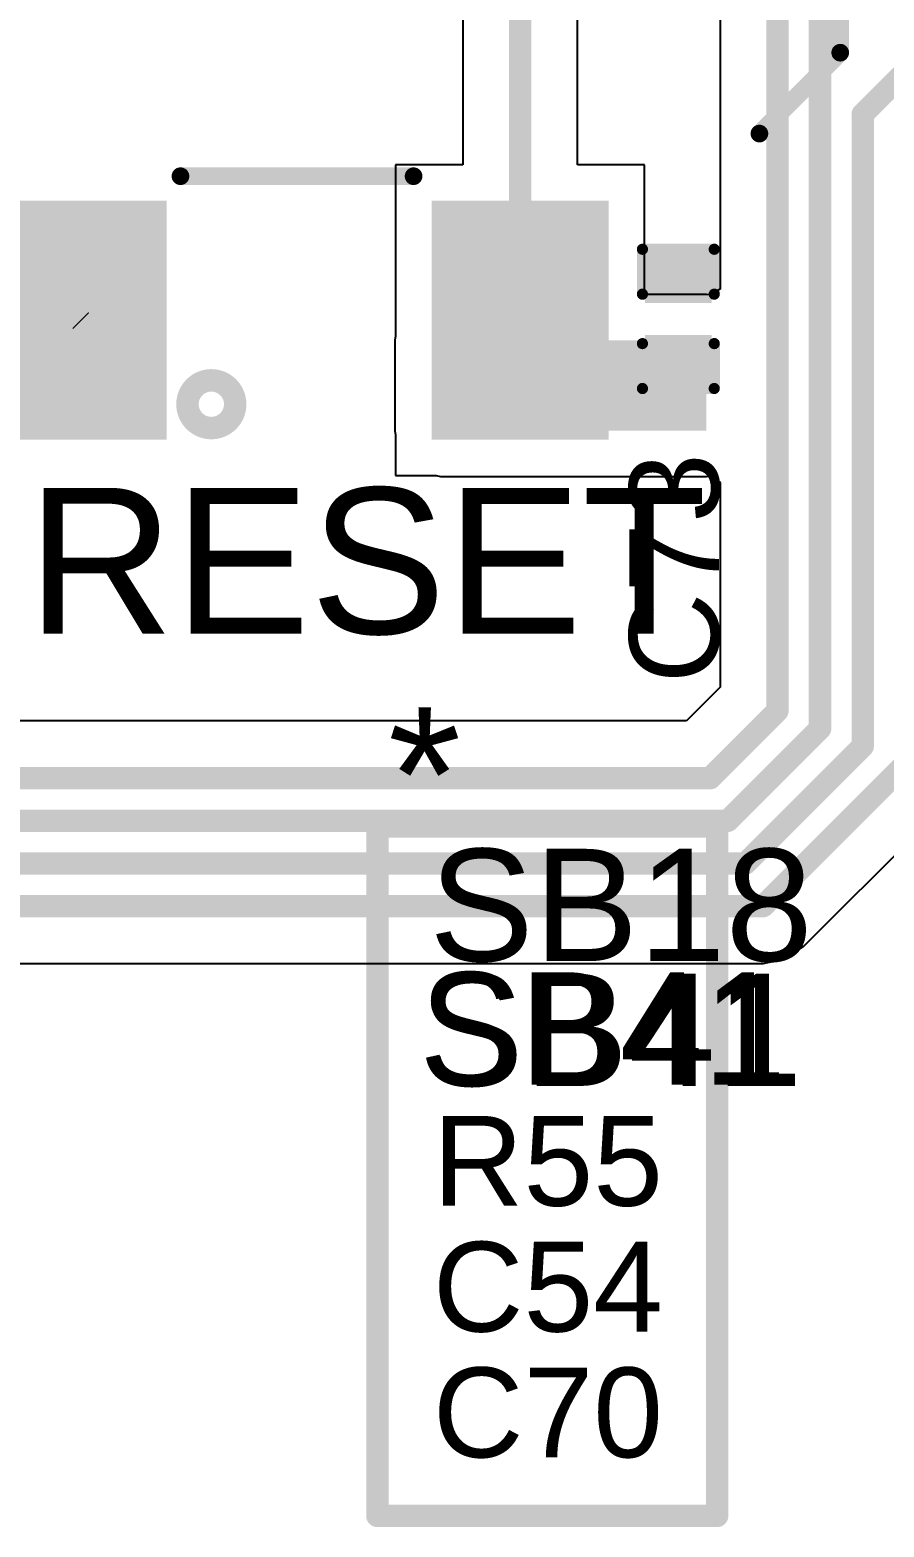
# Model space of a CAD drawing. Header units: millimetres. Extents: x -3 to 5437, y -3 to 5435.
# Drawn here: x 164.26 to 173.93, y 90.2 to 107.13 of the extents above; entities that cross this region are included whole.
import ezdxf

# ---------------------------------------------------------------- set-up
doc = ezdxf.new("R2010")
doc.units = ezdxf.units.MM
for name, color, linetype in [('TopLayer', 1, 'Continuous'), ('TopOverlay', 2, 'Continuous'), ('TopPaste', 8, 'Continuous'), ('TopSolder', 216, 'Continuous')]:
    doc.layers.add(name, color=color, linetype=linetype)
doc.styles.add('Arial', font='', dxfattribs={"height": 0.2})
doc.styles.get('Arial').set_extended_font_data('Arial')

# ---------------------------------------------------------------- blocks, each defined once
blk = doc.blocks.new('S______B______240')
at = {"layer": 'TopLayer'}
for points in [[(-1.143, -0.445), (-1.143, 0.445), (-0.381, 0.445), (-0.381, -0.445)], [(0.381, -0.445), (0.381, 0.445), (1.143, 0.445), (1.143, -0.445)]]:
    blk.add_hatch(color=1, dxfattribs=at).paths.add_polyline_path(points)
at = {"layer": 'TopPaste'}
for points in [[(-1.143, -0.445), (-1.143, 0.445), (-0.381, 0.445), (-0.381, -0.445)], [(0.381, -0.445), (0.381, 0.445), (1.143, 0.445), (1.143, -0.445)]]:
    blk.add_hatch(color=8, dxfattribs=at).paths.add_polyline_path(points)
at = {"layer": 'TopSolder'}
for points in [[(-1.245, -0.546), (-1.245, 0.546), (-0.279, 0.546), (-0.279, -0.546)], [(0.279, -0.546), (0.279, 0.546), (1.245, 0.546), (1.245, -0.546)]]:
    blk.add_hatch(color=216, dxfattribs=at).paths.add_polyline_path(points)
at = {"layer": 'TopOverlay', "const_width": 0.127}
for points in [[(-1.27, 0.559), (-1.27, -0.559)], [(1.27, 0.559), (-1.27, 0.559)], [(1.27, 0.559), (1.27, -0.559)], [(1.27, -0.559), (-1.27, -0.559)]]:
    blk.add_lwpolyline(points, dxfattribs=at)
at = {"layer": 'TopOverlay', "const_width": 0.0635}
for points in [[(-1.302, 0.559, 1), (-1.238, 0.559, 1)], [(-1.302, 0.559, 1), (-1.238, 0.559, 1)], [(1.238, 0.559, 1), (1.302, 0.559, 1)], [(1.238, 0.559, 1), (1.302, 0.559, 1)], [(-1.302, -0.559, 1), (-1.238, -0.559, 1)], [(-1.302, -0.559, 1), (-1.238, -0.559, 1)], [(1.238, -0.559, 1), (1.302, -0.559, 1)], [(1.238, -0.559, 1), (1.302, -0.559, 1)]]:
    blk.add_lwpolyline(points, format="xyb", close=True, dxfattribs=at)
at = {"layer": 'TopOverlay'}
blk.add_text('SB41', height=1.27, rotation=-180, dxfattribs=at).set_placement((8.317, 9.22))
blk = doc.blocks.new('C___0402_353')
at = {"layer": 'TopLayer'}
for points in [[(-0.699, -0.318), (-0.699, 0.317), (-0.241, 0.317), (-0.241, -0.318)], [(0.241, -0.318), (0.241, 0.317), (0.699, 0.317), (0.699, -0.318)]]:
    blk.add_hatch(color=1, dxfattribs=at).paths.add_polyline_path(points)
at = {"layer": 'TopPaste'}
for points in [[(-0.699, -0.318), (-0.699, 0.317), (-0.241, 0.317), (-0.241, -0.318)], [(0.241, -0.318), (0.241, 0.317), (0.699, 0.317), (0.699, -0.318)]]:
    blk.add_hatch(color=8, dxfattribs=at).paths.add_polyline_path(points)
at = {"layer": 'TopSolder'}
for points in [[(-0.758, -0.377), (-0.758, 0.377), (-0.181, 0.377), (-0.181, -0.377)], [(0.181, -0.377), (0.181, 0.377), (0.758, 0.377), (0.758, -0.377)]]:
    blk.add_hatch(color=216, dxfattribs=at).paths.add_polyline_path(points)
at = {"layer": 'TopOverlay', "const_width": 0.127}
for points in [[(-0.787, -0.406), (-0.787, 0.406)], [(-0.279, 0.406), (-0.787, 0.406)], [(0.787, 0.406), (0.279, 0.406)], [(0.787, -0.406), (0.787, 0.406)], [(-0.279, -0.406), (-0.787, -0.406)], [(0.787, -0.406), (0.279, -0.406)]]:
    blk.add_lwpolyline(points, dxfattribs=at)
at = {"layer": 'TopOverlay', "const_width": 0.0635}
for points in [[(-0.819, 0.406, 1), (-0.756, 0.406, 1)], [(-0.819, 0.406, 1), (-0.756, 0.406, 1)], [(-0.311, 0.406, 1), (-0.248, 0.406, 1)], [(0.248, 0.406, 1), (0.311, 0.406, 1)], [(0.756, 0.406, 1), (0.819, 0.406, 1)], [(0.756, 0.406, 1), (0.819, 0.406, 1)], [(-0.819, -0.406, 1), (-0.756, -0.406, 1)], [(-0.819, -0.406, 1), (-0.756, -0.406, 1)], [(-0.311, -0.406, 1), (-0.248, -0.406, 1)], [(0.248, -0.406, 1), (0.311, -0.406, 1)], [(0.756, -0.406, 1), (0.819, -0.406, 1)], [(0.756, -0.406, 1), (0.819, -0.406, 1)]]:
    blk.add_lwpolyline(points, format="xyb", close=True, dxfattribs=at)
blk = doc.blocks.new('TL3300CF160Q_420')
at = {"layer": 'TopLayer'}
for points in [[(-6.5, 1.6), (-9, 1.6), (-9, 3.4), (-6.5, 3.4)], [(-6.5, -3.4), (-9, -3.4), (-9, -1.6), (-6.5, -1.6)]]:
    blk.add_hatch(color=1, dxfattribs=at).paths.add_polyline_path(points)
at = {"layer": 'TopPaste'}
for points in [[(-6.5, 1.6), (-9, 1.6), (-9, 3.4), (-6.5, 3.4)], [(-6.5, -3.4), (-9, -3.4), (-9, -1.6), (-6.5, -1.6)]]:
    blk.add_hatch(color=8, dxfattribs=at).paths.add_polyline_path(points)
at = {"layer": 'TopSolder'}
for points in [[(-6.398, 1.498), (-9.102, 1.498), (-9.102, 3.502), (-6.398, 3.502)], [(-6.398, -3.502), (-9.102, -3.502), (-9.102, -1.498), (-6.398, -1.498)]]:
    blk.add_hatch(color=216, dxfattribs=at).paths.add_polyline_path(points)
at = {"layer": 'TopOverlay'}
for points, const_width in [([(-8.43, 0.993, 1), (-8.97, 0.993, 1)], 0.254), ([(-6.171, 1.342, 1), (-6.071, 1.342, 1)], 0.1), ([(-9.034, 0.993, 1), (-8.907, 0.993, 1)], 0.127), ([(-8.494, 0.993, 1), (-8.367, 0.993, 1)], 0.127), ([(-6.171, -1.295, 1), (-6.071, -1.295, 1)], 0.1), ([(-5.689, -5.207, 1), (-5.589, -5.207, 1)], 0.1), ([(-4.774, -6.121, 1), (-4.674, -6.121, 1)], 0.1), ([(-4.774, -6.121, 1), (-4.674, -6.121, 1)], 0.1)]:
    blk.add_lwpolyline(points, format="xyb", close=True, dxfattribs=dict(at, const_width=const_width))
at = {"layer": 'TopOverlay', "const_width": 0.2}
for points in [[(-6.121, 1.342), (-6.121, -1.295)], [(-5.639, -5.207), (-4.724, -6.121)], [(-4.724, -6.121), (4.724, -6.121)]]:
    blk.add_lwpolyline(points, dxfattribs=at)

msp = doc.modelspace()

# ---------------------------------------------------------------- hatches: boundary and pattern name
at = {"layer": 'TopLayer'}
msp.add_hatch(color=1, dxfattribs=at).paths.add_polyline_path([(168.909, 102.596), (171.917, 102.596), (171.917, 103.62), (168.909, 103.62)])

# ---------------------------------------------------------------- linework, layer by layer
for p, q in [((172.072, 118.443), (172.072, 104.199)), ((170.457, 105.604), (170.457, 110.353)), ((169.162, 110.085), (169.162, 105.604)), ((169.162, 105.604), (168.401, 105.604)), ((168.401, 105.604), (168.401, 103.67)), ((171.217, 105.604), (170.457, 105.604)), ((171.217, 104.138), (171.217, 105.604)), ((172.072, 104.199), (171.945, 104.132)), ((171.917, 104.138), (171.217, 104.138)), ((171.945, 104.132), (171.917, 104.138)), ((168.401, 103.67), (168.391, 103.62)), ((168.391, 103.62), (168.391, 102.596)), ((168.391, 102.596), (168.401, 102.546)), ((168.401, 102.546), (168.401, 102.088)), ((168.401, 102.088), (168.859, 102.088)), ((168.859, 102.088), (168.909, 102.078)), ((168.909, 102.078), (171.917, 102.078)), ((171.917, 102.078), (171.974, 102.09)), ((171.974, 102.09), (172.072, 102.009)), ((172.072, 102.009), (172.072, 99.695)), ((172.072, 99.695), (171.691, 99.314)), ((171.691, 99.314), (156.985, 99.314)), ((173.016, 96.761), (174.625, 98.37)), ((172.806, 96.621), (173.016, 96.761)), ((160.943, 96.571), (172.559, 96.571)), ((172.559, 96.571), (172.806, 96.621))]:
    msp.add_line(p, q, dxfattribs=at)
at = {"layer": 'TopLayer', "const_width": 0.254}
for points in [[(172.72, 99.427), (172.72, 119.155)], [(173.202, 99.227), (173.202, 115.447)], [(169.809, 103.846), (169.809, 110.353)], [(173.685, 106.176), (174.3, 106.791)], [(173.685, 99.027), (173.685, 106.176)], [(164.835, 103.846), (164.843, 103.838)], [(171.959, 98.666), (172.72, 99.427)], [(172.159, 98.184), (173.202, 99.227)], [(172.359, 97.701), (173.685, 99.027)], [(172.559, 97.219), (174.167, 98.827)], [(152.527, 98.666), (171.959, 98.666)], [(152.727, 98.184), (172.159, 98.184)], [(152.927, 97.701), (172.359, 97.701)], [(153.127, 97.219), (172.559, 97.219)]]:
    msp.add_lwpolyline(points, dxfattribs=at)
at = {"layer": 'TopLayer', "const_width": 0.127}
for points in [[(173.621, 106.176, 1), (173.748, 106.176, 1)], [(173.621, 106.176, 1), (173.748, 106.176, 1)], [(164.771, 103.846, 1), (164.898, 103.846, 1)], [(164.779, 103.838, 1), (164.906, 103.838, 1)], [(169.746, 103.846, 1), (169.873, 103.846, 1)], [(172.656, 99.427, 1), (172.783, 99.427, 1)], [(172.656, 99.427, 1), (172.783, 99.427, 1)], [(173.139, 99.227, 1), (173.266, 99.227, 1)], [(173.139, 99.227, 1), (173.266, 99.227, 1)], [(173.621, 99.027, 1), (173.748, 99.027, 1)], [(173.621, 99.027, 1), (173.748, 99.027, 1)], [(171.895, 98.666, 1), (172.022, 98.666, 1)], [(171.895, 98.666, 1), (172.022, 98.666, 1)], [(172.095, 98.184, 1), (172.222, 98.184, 1)], [(172.095, 98.184, 1), (172.222, 98.184, 1)], [(172.295, 97.701, 1), (172.422, 97.701, 1)], [(172.295, 97.701, 1), (172.422, 97.701, 1)], [(172.495, 97.219, 1), (172.622, 97.219, 1)], [(172.495, 97.219, 1), (172.622, 97.219, 1)]]:
    msp.add_lwpolyline(points, format="xyb", close=True, dxfattribs=at)
at = {"layer": 'TopOverlay', "const_width": 0.254}
for points in [[(168.195, 98.12), (172.038, 98.12)], [(168.195, 90.322), (168.195, 98.12)], [(172.038, 90.322), (172.038, 98.12)], [(168.195, 90.322), (172.038, 90.322)]]:
    msp.add_lwpolyline(points, dxfattribs=at)
at = {"layer": 'TopOverlay', "const_width": 0.127}
for points in [[(168.131, 98.12, 1), (168.258, 98.12, 1)], [(168.131, 98.12, 1), (168.258, 98.12, 1)], [(171.974, 98.12, 1), (172.101, 98.12, 1)], [(171.974, 98.12, 1), (172.101, 98.12, 1)], [(168.131, 90.322, 1), (168.258, 90.322, 1)], [(168.131, 90.322, 1), (168.258, 90.322, 1)], [(171.974, 90.322, 1), (172.101, 90.322, 1)], [(171.974, 90.322, 1), (172.101, 90.322, 1)]]:
    msp.add_lwpolyline(points, format="xyb", close=True, dxfattribs=at)

# ---------------------------------------------------------------- block references
for name, p, rotation in [('TL3300CF160Q_420', (167.309, 111.596), 90), ('S______B______240', (176.984, 104.42), 180), ('C___0402_353', (171.599, 103.861), 270)]:
    msp.add_blockref(name, p, dxfattribs=dict(rotation=rotation))

# ---------------------------------------------------------------- texts
at = {"layer": 'TopOverlay', "style": 'Arial'}
for s, height, rotation, p in [('C73', 1.016, 90, (172.059, 99.738)), ('RESET', 1.651, 360, (164.229, 100.299))]:
    msp.add_text(s, height=height, rotation=rotation, dxfattribs=at).set_placement(p)
for s, height, p in [('*', 1.524, (168.313, 97.945)), ('SB18', 1.27, (168.78, 96.597)), ('SB41', 1.27, (168.667, 95.185)), ('R55', 1.016, (168.822, 93.829)), ('C54', 1.016, (168.822, 92.406)), ('C70', 1.016, (168.822, 90.984))]:
    msp.add_text(s, height=height, dxfattribs=at).set_placement(p)

doc.saveas('drawing.dxf')
